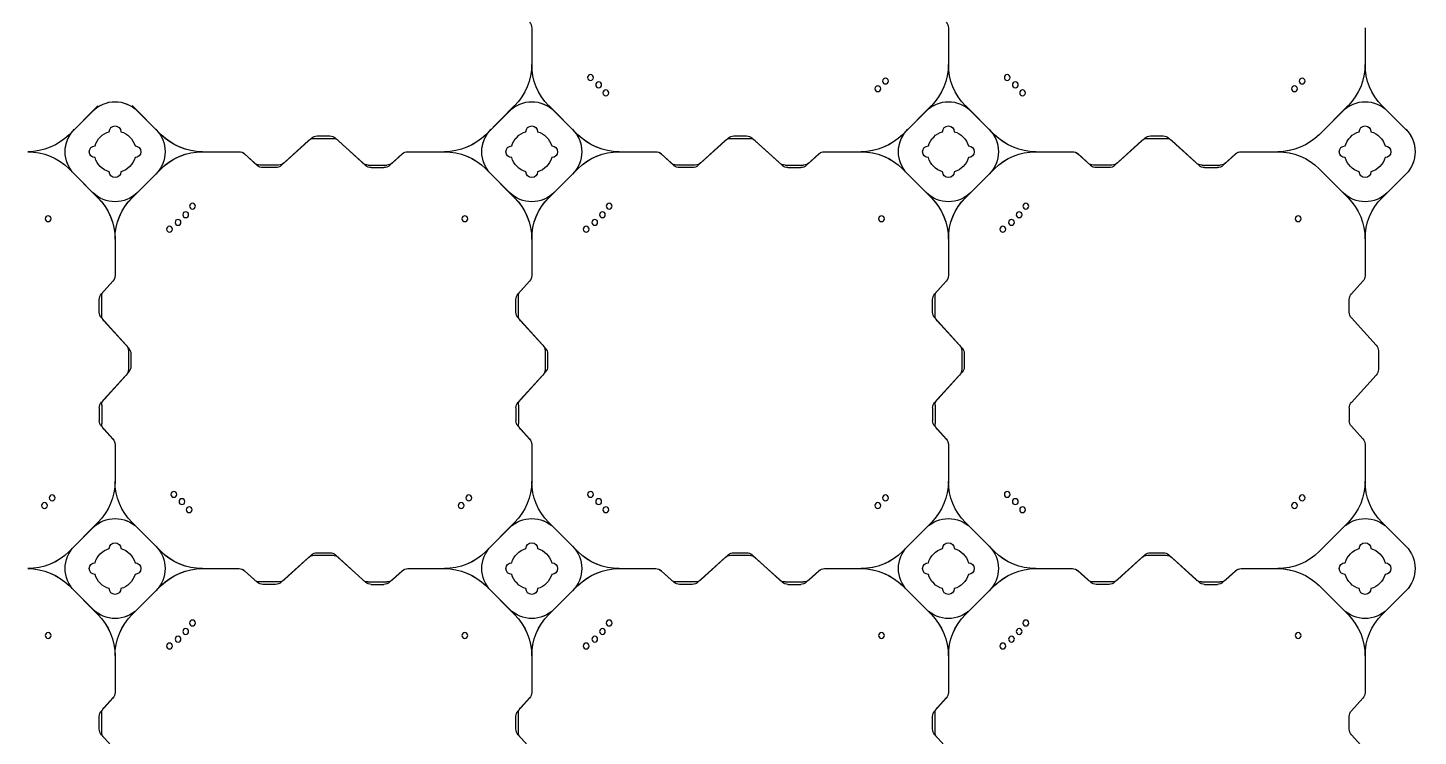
# Model space of a CAD drawing. Header units: millimetres. Extents: x -1612139 to -1260738, y 1141106 to 1536160.
# Drawn here: x -1326532 to -1324864, y 1184375 to 1185225 of the extents above; entities that cross this region are included whole.
import ezdxf

# ---------------------------------------------------------------- set-up
doc = ezdxf.new("R2010")
doc.units = ezdxf.units.MM
doc.header["$LTSCALE"] = 10
doc.layers.get('0').update_dxf_attribs({"linetype": 'CONTINUOUS'})
doc.layers.add('W-FLOAT_BOWL浮筒', color=253, linetype='CONTINUOUS')

# ---------------------------------------------------------------- blocks, each defined once
blk = doc.blocks.new('蓝色')
at = {"layer": 'W-FLOAT_BOWL浮筒', "color": 5}
for p, q in [((19489.9, 699.7), (19519.7, 732.5)), ((19989.9, 699.7), (20019.7, 732.5)), ((20489.9, 699.7), (20519.7, 732.5)), ((20989.9, 699.7), (21019.7, 732.5)), ((19487.3, 693), (19487.3, 677.7)), ((19490.3, 696.5), (19490.3, 674.2)), ((19987.3, 693), (19987.3, 677.7)), ((19990.3, 696.5), (19990.3, 674.2)), ((20487.3, 693), (20487.3, 677.7)), ((20490.3, 696.5), (20490.3, 674.2)), ((20987.3, 693), (20987.3, 677.7)), ((19489.9, 671), (19503.7, 655.8)), ((19492.9, 667.5), (19503.7, 655.6)), ((19989.9, 671), (20003.7, 655.8)), ((19992.9, 667.5), (20003.7, 655.6)), ((20489.9, 671), (20503.7, 655.8)), ((20492.9, 667.5), (20503.7, 655.6)), ((20989.9, 671), (21003.7, 655.8)), ((19506.3, 605.1), (19506.3, 649.1)), ((19506.3, 605.1), (19506.3, 648.9)), ((20006.3, 605.1), (20006.3, 649.1)), ((20006.3, 605.1), (20006.3, 648.9)), ((20506.3, 605.1), (20506.3, 649.1)), ((20506.3, 605.1), (20506.3, 648.9)), ((21006.3, 605.1), (21006.3, 649.1)), ((19451.1, 520.9), (19485.8, 555.6)), ((19457.5, 527.2), (19485.8, 555.5)), ((19561.6, 520.9), (19526.8, 555.6)), ((19555.2, 527.2), (19526.8, 555.5)), ((19951.1, 520.9), (19985.8, 555.6)), ((19957.5, 527.2), (19985.8, 555.5)), ((20061.6, 520.9), (20026.8, 555.6)), ((20055.2, 527.2), (20026.8, 555.5)), ((20451.1, 520.9), (20485.8, 555.6)), ((20457.5, 527.2), (20485.8, 555.5)), ((20561.6, 520.9), (20526.8, 555.6)), ((20555.2, 527.2), (20526.8, 555.5)), ((20951.1, 520.9), (20985.8, 555.6)), ((21055.2, 527.2), (21026.8, 555.5)), ((19479.5, 549.2), (19451.2, 520.9)), ((19457.5, 527.3), (19479.4, 549.2)), ((19533.2, 549.2), (19555.2, 527.3)), ((19533.2, 549.2), (19561.5, 520.9)), ((19979.5, 549.2), (19951.2, 520.9)), ((19957.5, 527.3), (19979.4, 549.2)), ((20033.2, 549.2), (20055.2, 527.3)), ((20033.2, 549.2), (20061.5, 520.9)), ((20479.5, 549.2), (20451.2, 520.9)), ((20457.5, 527.3), (20479.4, 549.2)), ((20533.2, 549.2), (20555.2, 527.3)), ((20533.2, 549.2), (20561.5, 520.9)), ((20979.5, 549.2), (20951.2, 520.9)), ((21033.2, 549.2), (21055.2, 527.3)), ((19699, 519.4), (19683.7, 519.4)), ((19813.7, 519.4), (19829, 519.4)), ((20199, 519.4), (20183.7, 519.4)), ((20313.7, 519.4), (20329, 519.4)), ((20699, 519.4), (20683.7, 519.4)), ((20813.7, 519.4), (20829, 519.4)), ((19673.5, 513.8), (19661.6, 503)), ((19677, 516.8), (19661.8, 503)), ((19702.5, 516.4), (19680.2, 516.4)), ((19705.7, 516.8), (19738.5, 487)), ((19709.2, 513.8), (19742, 484)), ((19803.5, 513.8), (19770.7, 484)), ((19807, 516.8), (19774.2, 487)), ((19810.2, 516.4), (19832.5, 516.4)), ((19835.7, 516.8), (19850.9, 503)), ((19839.2, 513.8), (19851.1, 503)), ((20173.5, 513.8), (20161.6, 503)), ((20177, 516.8), (20161.8, 503)), ((20202.5, 516.4), (20180.2, 516.4)), ((20205.7, 516.8), (20238.5, 487)), ((20209.2, 513.8), (20242, 484)), ((20303.5, 513.8), (20270.7, 484)), ((20307, 516.8), (20274.2, 487)), ((20310.2, 516.4), (20332.5, 516.4)), ((20335.7, 516.8), (20350.9, 503)), ((20339.2, 513.8), (20351.1, 503)), ((20673.5, 513.8), (20661.6, 503)), ((20677, 516.8), (20661.8, 503)), ((20702.5, 516.4), (20680.2, 516.4)), ((20705.7, 516.8), (20738.5, 487)), ((20709.2, 513.8), (20742, 484)), ((20803.5, 513.8), (20770.7, 484)), ((20807, 516.8), (20774.2, 487)), ((20810.2, 516.4), (20832.5, 516.4)), ((20835.7, 516.8), (20850.9, 503)), ((20839.2, 513.8), (20851.1, 503)), ((19610.9, 500.4), (19655.1, 500.4)), ((19610.9, 500.4), (19654.9, 500.4)), ((19745.2, 484.4), (19767.5, 484.4)), ((19857.6, 500.4), (19901.6, 500.4)), ((19857.8, 500.4), (19901.6, 500.4)), ((20110.9, 500.4), (20155.1, 500.4)), ((20110.9, 500.4), (20154.9, 500.4)), ((20245.2, 484.4), (20267.5, 484.4)), ((20357.6, 500.4), (20401.6, 500.4)), ((20357.8, 500.4), (20401.6, 500.4)), ((20610.9, 500.4), (20655.1, 500.4)), ((20610.9, 500.4), (20654.9, 500.4)), ((20745.2, 484.4), (20767.5, 484.4)), ((20857.6, 500.4), (20901.6, 500.4)), ((20857.8, 500.4), (20901.6, 500.4)), ((19485.8, 445.1), (19451.1, 479.9)), ((19479.5, 451.6), (19451.2, 479.9)), ((19479.4, 451.6), (19457.5, 473.5)), ((19457.5, 473.5), (19485.8, 445.2)), ((19526.8, 445.1), (19561.6, 479.9)), ((19555.2, 473.5), (19526.8, 445.2)), ((19533.2, 451.6), (19561.5, 479.9)), ((19555.2, 473.5), (19533.2, 451.6)), ((19748.7, 481.4), (19764, 481.4)), ((19985.8, 445.1), (19951.1, 479.9)), ((19979.5, 451.6), (19951.2, 479.9)), ((19979.4, 451.6), (19957.5, 473.5)), ((19957.5, 473.5), (19985.8, 445.2)), ((20026.8, 445.1), (20061.6, 479.9)), ((20055.2, 473.5), (20026.8, 445.2)), ((20033.2, 451.6), (20061.5, 479.9)), ((20055.2, 473.5), (20033.2, 451.6)), ((20248.7, 481.4), (20264, 481.4)), ((20485.8, 445.1), (20451.1, 479.9)), ((20479.5, 451.6), (20451.2, 479.9)), ((20479.4, 451.6), (20457.5, 473.5)), ((20457.5, 473.5), (20485.8, 445.2)), ((20526.8, 445.1), (20561.6, 479.9)), ((20555.2, 473.5), (20526.8, 445.2)), ((20533.2, 451.6), (20561.5, 479.9)), ((20555.2, 473.5), (20533.2, 451.6)), ((20748.7, 481.4), (20764, 481.4)), ((20985.8, 445.1), (20951.1, 479.9)), ((20979.5, 451.6), (20951.2, 479.9)), ((21055.2, 473.5), (21026.8, 445.2)), ((21055.2, 473.5), (21033.2, 451.6)), ((19506.3, 351.6), (19506.3, 395.8)), ((19506.3, 351.8), (19506.3, 395.8)), ((20006.3, 351.6), (20006.3, 395.8)), ((20006.3, 351.8), (20006.3, 395.8)), ((20506.3, 351.6), (20506.3, 395.8)), ((20506.3, 351.8), (20506.3, 395.8)), ((21006.3, 351.6), (21006.3, 395.8)), ((19489.9, 329.7), (19503.7, 344.9)), ((19492.9, 333.2), (19503.7, 345.1)), ((19989.9, 329.7), (20003.7, 344.9)), ((19992.9, 333.2), (20003.7, 345.1)), ((20489.9, 329.7), (20503.7, 344.9)), ((20492.9, 333.2), (20503.7, 345.1)), ((20989.9, 329.7), (21003.7, 344.9)), ((19487.3, 307.7), (19487.3, 323)), ((19490.3, 304.2), (19490.3, 326.5)), ((19987.3, 307.7), (19987.3, 323)), ((19990.3, 304.2), (19990.3, 326.5)), ((20487.3, 307.7), (20487.3, 323)), ((20490.3, 304.2), (20490.3, 326.5)), ((20987.3, 307.7), (20987.3, 323)), ((19489.9, 301), (19519.7, 268.2)), ((19989.9, 301), (20019.7, 268.2)), ((20489.9, 301), (20519.7, 268.2)), ((20989.9, 301), (21019.7, 268.2)), ((19492.9, 297.5), (19522.7, 264.7)), ((19992.9, 297.5), (20022.7, 264.7)), ((20492.9, 297.5), (20522.7, 264.7)), ((19522.3, 239.2), (19522.3, 261.5)), ((19525.3, 242.7), (19525.3, 258)), ((20022.3, 239.2), (20022.3, 261.5)), ((20025.3, 242.7), (20025.3, 258)), ((20522.3, 239.2), (20522.3, 261.5)), ((20525.3, 242.7), (20525.3, 258)), ((21022.3, 239.2), (21022.3, 261.5)), ((19492.9, 203.2), (19522.7, 236)), ((19992.9, 203.2), (20022.7, 236)), ((20492.9, 203.2), (20522.7, 236)), ((19489.9, 199.7), (19519.7, 232.5)), ((19989.9, 199.7), (20019.7, 232.5)), ((20489.9, 199.7), (20519.7, 232.5)), ((20989.9, 199.7), (21019.7, 232.5)), ((19487.3, 193), (19487.3, 177.7)), ((19490.3, 196.5), (19490.3, 174.2)), ((19987.3, 193), (19987.3, 177.7)), ((19990.3, 196.5), (19990.3, 174.2)), ((20487.3, 193), (20487.3, 177.7)), ((20490.3, 196.5), (20490.3, 174.2)), ((20987.3, 193), (20987.3, 177.7)), ((19489.9, 171), (19503.7, 155.8)), ((19492.9, 167.5), (19503.7, 155.6)), ((19989.9, 171), (20003.7, 155.8)), ((19992.9, 167.5), (20003.7, 155.6)), ((20489.9, 171), (20503.7, 155.8)), ((20492.9, 167.5), (20503.7, 155.6)), ((20989.9, 171), (21003.7, 155.8)), ((19506.3, 105.1), (19506.3, 149.1)), ((19506.3, 105.1), (19506.3, 148.9)), ((20006.3, 105.1), (20006.3, 149.1)), ((20006.3, 105.1), (20006.3, 148.9)), ((20506.3, 105.1), (20506.3, 149.1)), ((20506.3, 105.1), (20506.3, 148.9)), ((21006.3, 105.1), (21006.3, 149.1)), ((19451.1, 20.9), (19485.8, 55.6)), ((19457.5, 27.2), (19485.8, 55.5)), ((19561.6, 20.9), (19526.8, 55.6)), ((19555.2, 27.2), (19526.8, 55.5)), ((19951.1, 20.9), (19985.8, 55.6)), ((19957.5, 27.2), (19985.8, 55.5)), ((20061.6, 20.9), (20026.8, 55.6)), ((20055.2, 27.2), (20026.8, 55.5)), ((20451.1, 20.9), (20485.8, 55.6)), ((20457.5, 27.2), (20485.8, 55.5)), ((20561.6, 20.9), (20526.8, 55.6)), ((20555.2, 27.2), (20526.8, 55.5)), ((20951.1, 20.9), (20985.8, 55.6)), ((21055.2, 27.2), (21026.8, 55.5)), ((19457.5, 27.3), (19479.4, 49.2)), ((19533.2, 49.2), (19561.5, 20.9)), ((19979.5, 49.2), (19951.2, 20.9)), ((19957.5, 27.3), (19979.4, 49.2)), ((20033.2, 49.2), (20055.2, 27.3)), ((20033.2, 49.2), (20061.5, 20.9)), ((20479.5, 49.2), (20451.2, 20.9)), ((20457.5, 27.3), (20479.4, 49.2)), ((20533.2, 49.2), (20555.2, 27.3)), ((20533.2, 49.2), (20561.5, 20.9)), ((20979.5, 49.2), (20951.2, 20.9)), ((21033.2, 49.2), (21055.2, 27.3)), ((19677, 16.8), (19661.8, 3)), ((19699, 19.4), (19683.7, 19.4)), ((19705.7, 16.8), (19738.5, -13)), ((19807, 16.8), (19774.2, -13)), ((19813.7, 19.4), (19829, 19.4)), ((19835.7, 16.8), (19850.9, 3)), ((20177, 16.8), (20161.8, 3)), ((20199, 19.4), (20183.7, 19.4)), ((20205.7, 16.8), (20238.5, -13)), ((20307, 16.8), (20274.2, -13)), ((20313.7, 19.4), (20329, 19.4)), ((20335.7, 16.8), (20350.9, 3)), ((20677, 16.8), (20661.8, 3)), ((20699, 19.4), (20683.7, 19.4)), ((20705.7, 16.8), (20738.5, -13)), ((20807, 16.8), (20774.2, -13)), ((20813.7, 19.4), (20829, 19.4)), ((20835.7, 16.8), (20850.9, 3)), ((19610.9, 0.4), (19655.1, 0.4)), ((19610.9, 0.4), (19654.9, 0.4)), ((19673.5, 13.8), (19661.6, 3)), ((19702.5, 16.4), (19680.2, 16.4)), ((19709.2, 13.8), (19742, -16)), ((19803.5, 13.8), (19770.7, -16)), ((19810.2, 16.4), (19832.5, 16.4)), ((19839.2, 13.8), (19851.1, 3)), ((19857.6, 0.4), (19901.6, 0.4)), ((19857.8, 0.4), (19901.6, 0.4)), ((20110.9, 0.4), (20155.1, 0.4)), ((20110.9, 0.4), (20154.9, 0.4)), ((20173.5, 13.8), (20161.6, 3)), ((20202.5, 16.4), (20180.2, 16.4)), ((20209.2, 13.8), (20242, -16)), ((20303.5, 13.8), (20270.7, -16)), ((20310.2, 16.4), (20332.5, 16.4)), ((20339.2, 13.8), (20351.1, 3)), ((20357.6, 0.4), (20401.6, 0.4)), ((20357.8, 0.4), (20401.6, 0.4)), ((20610.9, 0.4), (20655.1, 0.4)), ((20610.9, 0.4), (20654.9, 0.4)), ((20673.5, 13.8), (20661.6, 3)), ((20702.5, 16.4), (20680.2, 16.4)), ((20709.2, 13.8), (20742, -16)), ((20803.5, 13.8), (20770.7, -16)), ((20810.2, 16.4), (20832.5, 16.4)), ((20839.2, 13.8), (20851.1, 3)), ((20857.6, 0.4), (20901.6, 0.4)), ((20857.8, 0.4), (20901.6, 0.4)), ((19745.2, -15.6), (19767.5, -15.6)), ((20245.2, -15.6), (20267.5, -15.6)), ((20745.2, -15.6), (20767.5, -15.6)), ((19479.5, -48.4), (19451.2, -20.1)), ((19479.4, -48.4), (19457.5, -26.5)), ((19457.5, -26.5), (19485.8, -54.8)), ((19526.8, -54.9), (19561.6, -20.1)), ((19533.2, -48.4), (19561.5, -20.1)), ((19555.2, -26.5), (19533.2, -48.4)), ((19748.7, -18.6), (19764, -18.6)), ((19985.8, -54.9), (19951.1, -20.1)), ((19979.5, -48.4), (19951.2, -20.1)), ((19979.4, -48.4), (19957.5, -26.5)), ((19957.5, -26.5), (19985.8, -54.8)), ((20026.8, -54.9), (20061.6, -20.1)), ((20055.2, -26.5), (20026.8, -54.8)), ((20033.2, -48.4), (20061.5, -20.1)), ((20055.2, -26.5), (20033.2, -48.4)), ((20248.7, -18.6), (20264, -18.6)), ((20485.8, -54.9), (20451.1, -20.1)), ((20479.5, -48.4), (20451.2, -20.1)), ((20479.4, -48.4), (20457.5, -26.5)), ((20457.5, -26.5), (20485.8, -54.8)), ((20526.8, -54.9), (20561.6, -20.1)), ((20555.2, -26.5), (20526.8, -54.8)), ((20533.2, -48.4), (20561.5, -20.1)), ((20555.2, -26.5), (20533.2, -48.4)), ((20748.7, -18.6), (20764, -18.6)), ((20985.8, -54.9), (20951.1, -20.1)), ((20979.5, -48.4), (20951.2, -20.1)), ((21055.2, -26.5), (21026.8, -54.8)), ((21055.2, -26.5), (21033.2, -48.4)), ((20006.3, -148.4), (20006.3, -104.2)), ((20006.3, -148.2), (20006.3, -104.2)), ((20506.3, -148.4), (20506.3, -104.2)), ((20506.3, -148.2), (20506.3, -104.2)), ((21006.3, -148.4), (21006.3, -104.2))]:
    blk.add_line(p, q, dxfattribs=at)
for centre in [(19426, 580.7), (19571.6, 593.3), (19581.9, 585.1), (19926, 580.7), (20071.6, 593.3), (20081.9, 585.1), (20426, 580.7), (20571.6, 593.3), (20581.9, 585.1), (20926, 580.7), (19591.1, 575.9), (19599.2, 565.7), (20091.1, 575.9), (20099.2, 565.7), (20591.1, 575.9), (20599.2, 565.7), (19421.6, 424.8), (19430.8, 415.6), (19586.6, 420.1), (19595.3, 429.8), (19921.6, 424.8), (19930.8, 415.6), (20086.6, 420.1), (20095.3, 429.8), (20421.6, 424.8), (20430.8, 415.6), (20586.6, 420.1), (20595.3, 429.8), (20921.6, 424.8), (20930.8, 415.6), (19576.9, 411.4), (20076.9, 411.4), (20576.9, 411.4), (19426, 80.7), (19571.6, 93.3), (19581.9, 85.1), (19926, 80.7), (20071.6, 93.3), (20081.9, 85.1), (20426, 80.7), (20571.6, 93.3), (20581.9, 85.1), (20926, 80.7), (19591.1, 75.9), (19599.2, 65.7), (20091.1, 75.9), (20099.2, 65.7), (20591.1, 75.9), (20599.2, 65.7), (20095.3, -70.2), (20595.3, -70.2), (20086.6, -79.9), (20421.6, -75.2), (20430.8, -84.4), (20586.6, -79.9), (20921.6, -75.2), (20930.8, -84.4), (20076.9, -88.6), (20576.9, -88.6)]:
    blk.add_circle(centre, 3.5, dxfattribs=at)
for centre, radius, start, end in [((19500.3, 696.5), 10, 137.7263, 180), ((20000.3, 696.5), 10, 137.7263, 180), ((20500.3, 696.5), 10, 137.7263, 180), ((19497.3, 693), 10, 137.7263, 180), ((19997.3, 693), 10, 137.7263, 180), ((20497.3, 693), 10, 137.7263, 180), ((20997.3, 693), 10, 137.7263, 180), ((19497.3, 677.7), 10, 180, 222.2737), ((19500.3, 674.2), 10, 180, 222.2737), ((19997.3, 677.7), 10, 180, 222.2737), ((20000.3, 674.2), 10, 180, 222.2737), ((20497.3, 677.7), 10, 180, 222.2737), ((20500.3, 674.2), 10, 180, 222.2737), ((20997.3, 677.7), 10, 180, 222.2737), ((19496.3, 649.1), 10, 0, 42.2737), ((19496.3, 648.9), 10, 0, 42.2737), ((19996.3, 649.1), 10, 0, 42.2737), ((19996.3, 648.9), 10, 0, 42.2737), ((20496.3, 649.1), 10, 0, 42.2737), ((20496.3, 648.9), 10, 0, 42.2737), ((20996.3, 649.1), 10, 0, 42.2737), ((19436.3, 605.1), 70, 315, 0), ((19436.3, 605), 70, 315, 0), ((19576.3, 605.1), 70, 180, 225), ((19576.3, 605), 70, 180, 225), ((19936.3, 605.1), 70, 315, 0), ((19936.3, 605), 70, 315, 0), ((20076.3, 605.1), 70, 180, 225), ((20076.3, 605), 70, 180, 225), ((20436.3, 605.1), 70, 315, 0), ((20436.3, 605), 70, 315, 0), ((20576.3, 605.1), 70, 180, 225), ((20576.3, 605), 70, 180, 225), ((20936.3, 605.1), 70, 315, 0), ((21076.3, 605), 70, 180, 225), ((19506.3, 522.3), 38, 45, 135), ((19506.4, 522.3), 38, 45, 135), ((20006.3, 522.3), 38, 45, 135), ((20006.4, 522.3), 38, 45, 135), ((20506.3, 522.3), 38, 45, 135), ((20506.4, 522.3), 38, 45, 135), ((21006.4, 522.3), 38, 45, 135), ((19401.6, 570.4), 70, 270, 315), ((19401.7, 570.4), 70, 270, 315), ((19484.4, 500.4), 38, 135, 225), ((19484.4, 500.3), 38, 135, 225), ((19506.3, 500.4), 25, 106.2602, 163.7398), ((19506.3, 500.4), 25, 106.2602, 163.7398), ((19506.3, 500.4), 25, 106.2602, 163.7398), ((19506.3, 500.4), 25, 106.2602, 163.7398), ((19506.3, 524.4), 7, 0, 180), ((19506.3, 524.4), 7, 0, 180), ((19506.3, 524.4), 7, 0, 180), ((19506.3, 524.4), 7, 0, 180), ((19506.3, 500.4), 25, 16.2602, 73.7398), ((19506.3, 500.4), 25, 16.2602, 73.7398), ((19506.3, 500.4), 25, 16.2602, 73.7398), ((19506.3, 500.4), 25, 16.2602, 73.7398), ((19528.3, 500.4), 38, 315, 45), ((19528.3, 500.3), 38, 315, 45), ((19611, 570.4), 70, 225, 270), ((19611.1, 570.4), 70, 225, 270), ((19683.7, 509.4), 10, 90, 132.2737), ((19699, 509.4), 10, 47.7263, 90), ((19813.7, 509.4), 10, 90, 132.2737), ((19829, 509.4), 10, 47.7263, 90), ((19901.6, 570.4), 70, 270, 315), ((19901.7, 570.4), 70, 270, 315), ((19984.4, 500.4), 38, 135, 225), ((19984.4, 500.3), 38, 135, 225), ((20006.3, 500.4), 25, 106.2602, 163.7398), ((20006.3, 500.4), 25, 106.2602, 163.7398), ((20006.3, 500.4), 25, 106.2602, 163.7398), ((20006.3, 500.4), 25, 106.2602, 163.7398), ((20006.3, 524.4), 7, 0, 180), ((20006.3, 524.4), 7, 0, 180), ((20006.3, 524.4), 7, 0, 180), ((20006.3, 524.4), 7, 0, 180), ((20006.3, 500.4), 25, 16.2602, 73.7398), ((20006.3, 500.4), 25, 16.2602, 73.7398), ((20006.3, 500.4), 25, 16.2602, 73.7398), ((20006.3, 500.4), 25, 16.2602, 73.7398), ((20028.3, 500.4), 38, 315, 45), ((20028.3, 500.3), 38, 315, 45), ((20111, 570.4), 70, 225, 270), ((20111.1, 570.4), 70, 225, 270), ((20183.7, 509.4), 10, 90, 132.2737), ((20199, 509.4), 10, 47.7263, 90), ((20313.7, 509.4), 10, 90, 132.2737), ((20329, 509.4), 10, 47.7263, 90), ((20401.6, 570.4), 70, 270, 315), ((20401.7, 570.4), 70, 270, 315), ((20484.4, 500.4), 38, 135, 225), ((20484.4, 500.3), 38, 135, 225), ((20506.3, 500.4), 25, 106.2602, 163.7398), ((20506.3, 500.4), 25, 106.2602, 163.7398), ((20506.3, 500.4), 25, 106.2602, 163.7398), ((20506.3, 500.4), 25, 106.2602, 163.7398), ((20506.3, 524.4), 7, 0, 180), ((20506.3, 524.4), 7, 0, 180), ((20506.3, 524.4), 7, 0, 180), ((20506.3, 524.4), 7, 0, 180), ((20506.3, 500.4), 25, 16.2602, 73.7398), ((20506.3, 500.4), 25, 16.2602, 73.7398), ((20506.3, 500.4), 25, 16.2602, 73.7398), ((20506.3, 500.4), 25, 16.2602, 73.7398), ((20528.3, 500.4), 38, 315, 45), ((20528.3, 500.3), 38, 315, 45), ((20611, 570.4), 70, 225, 270), ((20611.1, 570.4), 70, 225, 270), ((20683.7, 509.4), 10, 90, 132.2737), ((20699, 509.4), 10, 47.7263, 90), ((20813.7, 509.4), 10, 90, 132.2737), ((20829, 509.4), 10, 47.7263, 90), ((20901.6, 570.4), 70, 270, 315), ((20901.7, 570.4), 70, 270, 315), ((21006.3, 500.4), 25, 106.2602, 163.7398), ((21006.3, 500.4), 25, 106.2602, 163.7398), ((21006.3, 524.4), 7, 0, 180), ((21006.3, 524.4), 7, 0, 180), ((21006.3, 500.4), 25, 16.2602, 73.7398), ((21006.3, 500.4), 25, 16.2602, 73.7398), ((21028.3, 500.4), 38, 315, 45), ((21028.3, 500.3), 38, 315, 45), ((19482.3, 500.4), 7, 90, 270), ((19482.3, 500.4), 7, 90, 270), ((19482.3, 500.4), 7, 90, 270), ((19482.3, 500.4), 7, 90, 270), ((19530.3, 500.4), 7, 270, 90), ((19530.3, 500.4), 7, 270, 90), ((19530.3, 500.4), 7, 270, 90), ((19530.3, 500.4), 7, 270, 90), ((19654.9, 510.4), 10, 270, 312.2737), ((19655.1, 510.4), 10, 270, 312.2737), ((19680.2, 506.4), 10, 90, 132.2737), ((19702.5, 506.4), 10, 47.7263, 90), ((19810.2, 506.4), 10, 90, 132.2737), ((19832.5, 506.4), 10, 47.7263, 90), ((19857.6, 510.4), 10, 227.7263, 270), ((19857.8, 510.4), 10, 227.7263, 270), ((19982.3, 500.4), 7, 90, 270), ((19982.3, 500.4), 7, 90, 270), ((19982.3, 500.4), 7, 90, 270), ((19982.3, 500.4), 7, 90, 270), ((20030.3, 500.4), 7, 270, 90), ((20030.3, 500.4), 7, 270, 90), ((20030.3, 500.4), 7, 270, 90), ((20030.3, 500.4), 7, 270, 90), ((20154.9, 510.4), 10, 270, 312.2737), ((20155.1, 510.4), 10, 270, 312.2737), ((20180.2, 506.4), 10, 90, 132.2737), ((20202.5, 506.4), 10, 47.7263, 90), ((20310.2, 506.4), 10, 90, 132.2737), ((20332.5, 506.4), 10, 47.7263, 90), ((20357.6, 510.4), 10, 227.7263, 270), ((20357.8, 510.4), 10, 227.7263, 270), ((20482.3, 500.4), 7, 90, 270), ((20482.3, 500.4), 7, 90, 270), ((20482.3, 500.4), 7, 90, 270), ((20482.3, 500.4), 7, 90, 270), ((20530.3, 500.4), 7, 270, 90), ((20530.3, 500.4), 7, 270, 90), ((20530.3, 500.4), 7, 270, 90), ((20530.3, 500.4), 7, 270, 90), ((20654.9, 510.4), 10, 270, 312.2737), ((20655.1, 510.4), 10, 270, 312.2737), ((20680.2, 506.4), 10, 90, 132.2737), ((20702.5, 506.4), 10, 47.7263, 90), ((20810.2, 506.4), 10, 90, 132.2737), ((20832.5, 506.4), 10, 47.7263, 90), ((20857.6, 510.4), 10, 227.7263, 270), ((20857.8, 510.4), 10, 227.7263, 270), ((20982.3, 500.4), 7, 90, 270), ((20982.3, 500.4), 7, 90, 270), ((21030.3, 500.4), 7, 270, 90), ((21030.3, 500.4), 7, 270, 90), ((19401.6, 430.4), 70, 45, 90), ((19401.7, 430.4), 70, 45, 90), ((19506.3, 500.4), 25, 196.2602, 253.7398), ((19506.3, 500.4), 25, 196.2602, 253.7398), ((19506.3, 500.4), 25, 196.2602, 253.7398), ((19506.3, 500.4), 25, 196.2602, 253.7398), ((19506.3, 500.4), 25, 286.2602, 343.7398), ((19506.3, 500.4), 25, 286.2602, 343.7398), ((19506.3, 500.4), 25, 286.2602, 343.7398), ((19506.3, 500.4), 25, 286.2602, 343.7398), ((19611, 430.4), 70, 90, 135), ((19611.1, 430.4), 70, 90, 135), ((19745.2, 494.4), 10, 227.7263, 270), ((19748.7, 491.4), 10, 227.7263, 270), ((19764, 491.4), 10, 270, 312.2737), ((19767.5, 494.4), 10, 270, 312.2737), ((19901.6, 430.4), 70, 45, 90), ((19901.7, 430.4), 70, 45, 90), ((20006.3, 500.4), 25, 196.2602, 253.7398), ((20006.3, 500.4), 25, 196.2602, 253.7398), ((20006.3, 500.4), 25, 196.2602, 253.7398), ((20006.3, 500.4), 25, 196.2602, 253.7398), ((20006.3, 500.4), 25, 286.2602, 343.7398), ((20006.3, 500.4), 25, 286.2602, 343.7398), ((20006.3, 500.4), 25, 286.2602, 343.7398), ((20006.3, 500.4), 25, 286.2602, 343.7398), ((20111, 430.4), 70, 90, 135), ((20111.1, 430.4), 70, 90, 135), ((20245.2, 494.4), 10, 227.7263, 270), ((20248.7, 491.4), 10, 227.7263, 270), ((20264, 491.4), 10, 270, 312.2737), ((20267.5, 494.4), 10, 270, 312.2737), ((20401.6, 430.4), 70, 45, 90), ((20401.7, 430.4), 70, 45, 90), ((20506.3, 500.4), 25, 196.2602, 253.7398), ((20506.3, 500.4), 25, 196.2602, 253.7398), ((20506.3, 500.4), 25, 196.2602, 253.7398), ((20506.3, 500.4), 25, 196.2602, 253.7398), ((20506.3, 500.4), 25, 286.2602, 343.7398), ((20506.3, 500.4), 25, 286.2602, 343.7398), ((20506.3, 500.4), 25, 286.2602, 343.7398), ((20506.3, 500.4), 25, 286.2602, 343.7398), ((20611, 430.4), 70, 90, 135), ((20611.1, 430.4), 70, 90, 135), ((20745.2, 494.4), 10, 227.7263, 270), ((20748.7, 491.4), 10, 227.7263, 270), ((20764, 491.4), 10, 270, 312.2737), ((20767.5, 494.4), 10, 270, 312.2737), ((20901.6, 430.4), 70, 45, 90), ((20901.7, 430.4), 70, 45, 90), ((21006.3, 500.4), 25, 196.2602, 253.7398), ((21006.3, 500.4), 25, 196.2602, 253.7398), ((21006.3, 500.4), 25, 286.2602, 343.7398), ((21006.3, 500.4), 25, 286.2602, 343.7398), ((19506.3, 476.4), 7, 180, 0), ((19506.3, 476.4), 7, 180, 0), ((19506.3, 476.4), 7, 180, 0), ((19506.3, 476.4), 7, 180, 0), ((20006.3, 476.4), 7, 180, 0), ((20006.3, 476.4), 7, 180, 0), ((20006.3, 476.4), 7, 180, 0), ((20006.3, 476.4), 7, 180, 0), ((20506.3, 476.4), 7, 180, 0), ((20506.3, 476.4), 7, 180, 0), ((20506.3, 476.4), 7, 180, 0), ((20506.3, 476.4), 7, 180, 0), ((21006.3, 476.4), 7, 180, 0), ((21006.3, 476.4), 7, 180, 0), ((19506.3, 478.4), 38, 225, 315), ((19506.4, 478.4), 38, 225, 315), ((20006.3, 478.4), 38, 225, 315), ((20006.4, 478.4), 38, 225, 315), ((20506.3, 478.4), 38, 225, 315), ((20506.4, 478.4), 38, 225, 315), ((21006.4, 478.4), 38, 225, 315), ((19436.3, 395.7), 70, 0, 45), ((19436.3, 395.7), 70, 0, 45), ((19576.3, 395.7), 70, 135, 180), ((19576.3, 395.7), 70, 135, 180), ((19936.3, 395.7), 70, 0, 45), ((19936.3, 395.7), 70, 0, 45), ((20076.3, 395.7), 70, 135, 180), ((20076.3, 395.7), 70, 135, 180), ((20436.3, 395.7), 70, 0, 45), ((20436.3, 395.7), 70, 0, 45), ((20576.3, 395.7), 70, 135, 180), ((20576.3, 395.7), 70, 135, 180), ((20936.3, 395.7), 70, 0, 45), ((21076.3, 395.7), 70, 135, 180), ((19496.3, 351.8), 10, 317.7263, 0), ((19496.3, 351.6), 10, 317.7263, 0), ((19996.3, 351.8), 10, 317.7263, 0), ((19996.3, 351.6), 10, 317.7263, 0), ((20496.3, 351.8), 10, 317.7263, 0), ((20496.3, 351.6), 10, 317.7263, 0), ((20996.3, 351.6), 10, 317.7263, 0), ((19497.3, 323), 10, 137.7263, 180), ((19500.3, 326.5), 10, 137.7263, 180), ((19997.3, 323), 10, 137.7263, 180), ((20000.3, 326.5), 10, 137.7263, 180), ((20497.3, 323), 10, 137.7263, 180), ((20500.3, 326.5), 10, 137.7263, 180), ((20997.3, 323), 10, 137.7263, 180), ((19497.3, 307.7), 10, 180, 222.2737), ((19500.3, 304.2), 10, 180, 222.2737), ((19997.3, 307.7), 10, 180, 222.2737), ((20000.3, 304.2), 10, 180, 222.2737), ((20497.3, 307.7), 10, 180, 222.2737), ((20500.3, 304.2), 10, 180, 222.2737), ((20997.3, 307.7), 10, 180, 222.2737), ((19512.3, 261.5), 10, 0, 42.2737), ((20012.3, 261.5), 10, 0, 42.2737), ((20512.3, 261.5), 10, 0, 42.2737), ((21012.3, 261.5), 10, 0, 42.2737), ((19515.3, 258), 10, 0, 42.2737), ((20015.3, 258), 10, 0, 42.2737), ((20515.3, 258), 10, 0, 42.2737), ((19512.3, 239.2), 10, 317.7263, 0), ((19515.3, 242.7), 10, 317.7263, 0), ((20012.3, 239.2), 10, 317.7263, 0), ((20015.3, 242.7), 10, 317.7263, 0), ((20512.3, 239.2), 10, 317.7263, 0), ((20515.3, 242.7), 10, 317.7263, 0), ((21012.3, 239.2), 10, 317.7263, 0), ((19500.3, 196.5), 10, 137.7263, 180), ((20000.3, 196.5), 10, 137.7263, 180), ((20500.3, 196.5), 10, 137.7263, 180), ((19497.3, 193), 10, 137.7263, 180), ((19997.3, 193), 10, 137.7263, 180), ((20497.3, 193), 10, 137.7263, 180), ((20997.3, 193), 10, 137.7263, 180), ((19497.3, 177.7), 10, 180, 222.2737), ((19500.3, 174.2), 10, 180, 222.2737), ((19997.3, 177.7), 10, 180, 222.2737), ((20000.3, 174.2), 10, 180, 222.2737), ((20497.3, 177.7), 10, 180, 222.2737), ((20500.3, 174.2), 10, 180, 222.2737), ((20997.3, 177.7), 10, 180, 222.2737), ((19496.3, 149.1), 10, 0, 42.2737), ((19496.3, 148.9), 10, 0, 42.2737), ((19996.3, 149.1), 10, 0, 42.2737), ((19996.3, 148.9), 10, 0, 42.2737), ((20496.3, 149.1), 10, 0, 42.2737), ((20496.3, 148.9), 10, 0, 42.2737), ((20996.3, 149.1), 10, 0, 42.2737), ((19436.3, 105.1), 70, 315, 0), ((19436.3, 105), 70, 315, 0), ((19576.3, 105.1), 70, 180, 225), ((19576.3, 105), 70, 180, 225), ((19936.3, 105.1), 70, 315, 0), ((19936.3, 105), 70, 315, 0), ((20076.3, 105.1), 70, 180, 225), ((20076.3, 105), 70, 180, 225), ((20436.3, 105.1), 70, 315, 0), ((20436.3, 105), 70, 315, 0), ((20576.3, 105.1), 70, 180, 225), ((20576.3, 105), 70, 180, 225), ((20936.3, 105.1), 70, 315, 0), ((21076.3, 105), 70, 180, 225), ((19506.3, 22.3), 38, 45, 135), ((20006.3, 22.3), 38, 45, 135), ((20006.4, 22.3), 38, 45, 135), ((20506.3, 22.3), 38, 45, 135), ((20506.4, 22.3), 38, 45, 135), ((21006.4, 22.3), 38, 45, 135), ((19401.6, 70.4), 70, 270, 315), ((19484.4, 0.4), 38, 135, 225), ((19484.4, 0.3), 38, 135, 225), ((19506.3, 0.4), 25, 106.2602, 163.7398), ((19506.3, 0.4), 25, 106.2602, 163.7398), ((19506.3, 0.4), 25, 106.2602, 163.7398), ((19506.3, 24.4), 7, 0, 180), ((19506.3, 24.4), 7, 0, 180), ((19506.3, 24.4), 7, 0, 180), ((19506.3, 0.4), 25, 16.2602, 73.7398), ((19506.3, 0.4), 25, 16.2602, 73.7398), ((19506.3, 0.4), 25, 16.2602, 73.7398), ((19528.3, 0.3), 38, 315, 45), ((19611, 70.4), 70, 225, 270), ((19611.1, 70.4), 70, 225, 270), ((19683.7, 9.4), 10, 90, 132.2737), ((19699, 9.4), 10, 47.7263, 90), ((19813.7, 9.4), 10, 90, 132.2737), ((19829, 9.4), 10, 47.7263, 90), ((19901.6, 70.4), 70, 270, 315), ((19901.7, 70.4), 70, 270, 315), ((19984.4, 0.4), 38, 135, 225), ((19984.4, 0.3), 38, 135, 225), ((20006.3, 0.4), 25, 106.2602, 163.7398), ((20006.3, 0.4), 25, 106.2602, 163.7398), ((20006.3, 0.4), 25, 106.2602, 163.7398), ((20006.3, 0.4), 25, 106.2602, 163.7398), ((20006.3, 24.4), 7, 0, 180), ((20006.3, 24.4), 7, 0, 180), ((20006.3, 24.4), 7, 0, 180), ((20006.3, 24.4), 7, 0, 180), ((20006.3, 0.4), 25, 16.2602, 73.7398), ((20006.3, 0.4), 25, 16.2602, 73.7398), ((20006.3, 0.4), 25, 16.2602, 73.7398), ((20006.3, 0.4), 25, 16.2602, 73.7398), ((20028.3, 0.4), 38, 315, 45), ((20028.3, 0.3), 38, 315, 45), ((20111, 70.4), 70, 225, 270), ((20111.1, 70.4), 70, 225, 270), ((20183.7, 9.4), 10, 90, 132.2737), ((20199, 9.4), 10, 47.7263, 90), ((20313.7, 9.4), 10, 90, 132.2737), ((20329, 9.4), 10, 47.7263, 90), ((20401.6, 70.4), 70, 270, 315), ((20401.7, 70.4), 70, 270, 315), ((20484.4, 0.4), 38, 135, 225), ((20484.4, 0.3), 38, 135, 225), ((20506.3, 0.4), 25, 106.2602, 163.7398), ((20506.3, 0.4), 25, 106.2602, 163.7398), ((20506.3, 0.4), 25, 106.2602, 163.7398), ((20506.3, 0.4), 25, 106.2602, 163.7398), ((20506.3, 24.4), 7, 0, 180), ((20506.3, 24.4), 7, 0, 180), ((20506.3, 24.4), 7, 0, 180), ((20506.3, 24.4), 7, 0, 180), ((20506.3, 0.4), 25, 16.2602, 73.7398), ((20506.3, 0.4), 25, 16.2602, 73.7398), ((20506.3, 0.4), 25, 16.2602, 73.7398), ((20506.3, 0.4), 25, 16.2602, 73.7398), ((20528.3, 0.4), 38, 315, 45), ((20528.3, 0.3), 38, 315, 45), ((20611, 70.4), 70, 225, 270), ((20611.1, 70.4), 70, 225, 270), ((20683.7, 9.4), 10, 90, 132.2737), ((20699, 9.4), 10, 47.7263, 90), ((20813.7, 9.4), 10, 90, 132.2737), ((20829, 9.4), 10, 47.7263, 90), ((20901.6, 70.4), 70, 270, 315), ((20901.7, 70.4), 70, 270, 315), ((21006.3, 0.4), 25, 106.2602, 163.7398), ((21006.3, 0.4), 25, 106.2602, 163.7398), ((21006.3, 24.4), 7, 0, 180), ((21006.3, 24.4), 7, 0, 180), ((21006.3, 0.4), 25, 16.2602, 73.7398), ((21006.3, 0.4), 25, 16.2602, 73.7398), ((21028.3, 0.4), 38, 315, 45), ((21028.3, 0.3), 38, 315, 45), ((19401.7, -69.6), 70, 45, 90), ((19482.3, 0.4), 7, 90, 270), ((19482.3, 0.4), 7, 90, 270), ((19482.3, 0.4), 7, 90, 270), ((19530.3, 0.4), 7, 270, 90), ((19530.3, 0.4), 7, 270, 90), ((19530.3, 0.4), 7, 270, 90), ((19611, -69.6), 70, 90, 135), ((19611.1, -69.6), 70, 90, 135), ((19654.9, 10.4), 10, 270, 312.2737), ((19655.1, 10.4), 10, 270, 312.2737), ((19680.2, 6.4), 10, 90, 132.2737), ((19702.5, 6.4), 10, 47.7263, 90), ((19810.2, 6.4), 10, 90, 132.2737), ((19832.5, 6.4), 10, 47.7263, 90), ((19857.6, 10.4), 10, 227.7263, 270), ((19857.8, 10.4), 10, 227.7263, 270), ((19901.6, -69.6), 70, 45, 90), ((19901.7, -69.6), 70, 45, 90), ((19982.3, 0.4), 7, 90, 270), ((19982.3, 0.4), 7, 90, 270), ((19982.3, 0.4), 7, 90, 270), ((19982.3, 0.4), 7, 90, 270), ((20030.3, 0.4), 7, 270, 90), ((20030.3, 0.4), 7, 270, 90), ((20030.3, 0.4), 7, 270, 90), ((20030.3, 0.4), 7, 270, 90), ((20111, -69.6), 70, 90, 135), ((20111.1, -69.6), 70, 90, 135), ((20154.9, 10.4), 10, 270, 312.2737), ((20155.1, 10.4), 10, 270, 312.2737), ((20180.2, 6.4), 10, 90, 132.2737), ((20202.5, 6.4), 10, 47.7263, 90), ((20310.2, 6.4), 10, 90, 132.2737), ((20332.5, 6.4), 10, 47.7263, 90), ((20357.6, 10.4), 10, 227.7263, 270), ((20357.8, 10.4), 10, 227.7263, 270), ((20401.6, -69.6), 70, 45, 90), ((20401.7, -69.6), 70, 45, 90), ((20482.3, 0.4), 7, 90, 270), ((20482.3, 0.4), 7, 90, 270), ((20482.3, 0.4), 7, 90, 270), ((20482.3, 0.4), 7, 90, 270), ((20530.3, 0.4), 7, 270, 90), ((20530.3, 0.4), 7, 270, 90), ((20530.3, 0.4), 7, 270, 90), ((20530.3, 0.4), 7, 270, 90), ((20611, -69.6), 70, 90, 135), ((20611.1, -69.6), 70, 90, 135), ((20654.9, 10.4), 10, 270, 312.2737), ((20655.1, 10.4), 10, 270, 312.2737), ((20680.2, 6.4), 10, 90, 132.2737), ((20702.5, 6.4), 10, 47.7263, 90), ((20810.2, 6.4), 10, 90, 132.2737), ((20832.5, 6.4), 10, 47.7263, 90), ((20857.6, 10.4), 10, 227.7263, 270), ((20857.8, 10.4), 10, 227.7263, 270), ((20901.6, -69.6), 70, 45, 90), ((20901.7, -69.6), 70, 45, 90), ((20982.3, 0.4), 7, 90, 270), ((20982.3, 0.4), 7, 90, 270), ((21030.3, 0.4), 7, 270, 90), ((21030.3, 0.4), 7, 270, 90), ((19506.3, 0.4), 25, 196.2602, 253.7398), ((19506.3, 0.4), 25, 196.2602, 253.7398), ((19506.3, 0.4), 25, 196.2602, 253.7398), ((19506.3, 0.4), 25, 286.2602, 343.7398), ((19506.3, 0.4), 25, 286.2602, 343.7398), ((19506.3, 0.4), 25, 286.2602, 343.7398), ((19745.2, -5.6), 10, 227.7263, 270), ((19748.7, -8.6), 10, 227.7263, 270), ((19764, -8.6), 10, 270, 312.2737), ((19767.5, -5.6), 10, 270, 312.2737), ((20006.3, 0.4), 25, 196.2602, 253.7398), ((20006.3, 0.4), 25, 196.2602, 253.7398), ((20006.3, 0.4), 25, 196.2602, 253.7398), ((20006.3, 0.4), 25, 196.2602, 253.7398), ((20006.3, 0.4), 25, 286.2602, 343.7398), ((20006.3, 0.4), 25, 286.2602, 343.7398), ((20006.3, 0.4), 25, 286.2602, 343.7398), ((20006.3, 0.4), 25, 286.2602, 343.7398), ((20245.2, -5.6), 10, 227.7263, 270), ((20248.7, -8.6), 10, 227.7263, 270), ((20264, -8.6), 10, 270, 312.2737), ((20267.5, -5.6), 10, 270, 312.2737), ((20506.3, 0.4), 25, 196.2602, 253.7398), ((20506.3, 0.4), 25, 196.2602, 253.7398), ((20506.3, 0.4), 25, 196.2602, 253.7398), ((20506.3, 0.4), 25, 196.2602, 253.7398), ((20506.3, 0.4), 25, 286.2602, 343.7398), ((20506.3, 0.4), 25, 286.2602, 343.7398), ((20506.3, 0.4), 25, 286.2602, 343.7398), ((20506.3, 0.4), 25, 286.2602, 343.7398), ((20745.2, -5.6), 10, 227.7263, 270), ((20748.7, -8.6), 10, 227.7263, 270), ((20764, -8.6), 10, 270, 312.2737), ((20767.5, -5.6), 10, 270, 312.2737), ((21006.3, 0.4), 25, 196.2602, 253.7398), ((21006.3, 0.4), 25, 196.2602, 253.7398), ((21006.3, 0.4), 25, 286.2602, 343.7398), ((21006.3, 0.4), 25, 286.2602, 343.7398), ((19506.3, -23.6), 7, 180, 0), ((19506.3, -23.6), 7, 180, 0), ((19506.3, -23.6), 7, 180, 0), ((20006.3, -23.6), 7, 180, 0), ((20006.3, -23.6), 7, 180, 0), ((20006.3, -23.6), 7, 180, 0), ((20006.3, -23.6), 7, 180, 0), ((20506.3, -23.6), 7, 180, 0), ((20506.3, -23.6), 7, 180, 0), ((20506.3, -23.6), 7, 180, 0), ((20506.3, -23.6), 7, 180, 0), ((21006.3, -23.6), 7, 180, 0), ((21006.3, -23.6), 7, 180, 0), ((19506.3, -21.6), 38, 225, 315), ((19506.4, -21.6), 38, 225, 315), ((20006.3, -21.6), 38, 225, 315), ((20006.4, -21.6), 38, 225, 315), ((20506.3, -21.6), 38, 225, 315), ((20506.4, -21.6), 38, 225, 315), ((21006.4, -21.6), 38, 225, 315), ((19936.3, -104.3), 70, 0, 45), ((19936.3, -104.3), 70, 0, 45), ((20076.3, -104.3), 70, 135, 180), ((20076.3, -104.3), 70, 135, 180), ((20436.3, -104.3), 70, 0, 45), ((20436.3, -104.3), 70, 0, 45), ((20576.3, -104.3), 70, 135, 180), ((20576.3, -104.3), 70, 135, 180), ((20936.3, -104.3), 70, 0, 45), ((21076.3, -104.3), 70, 135, 180), ((19996.3, -148.2), 10, 317.7263, 0), ((20496.3, -148.2), 10, 317.7263, 0)]:
    blk.add_arc(centre, radius, start, end, dxfattribs=at)

msp = doc.modelspace()

# ---------------------------------------------------------------- block references
at = {"xscale": -1, "rotation": 180}
msp.add_blockref('蓝色', (-1345933.8, 1185076.5), dxfattribs=at)

doc.saveas('drawing.dxf')
